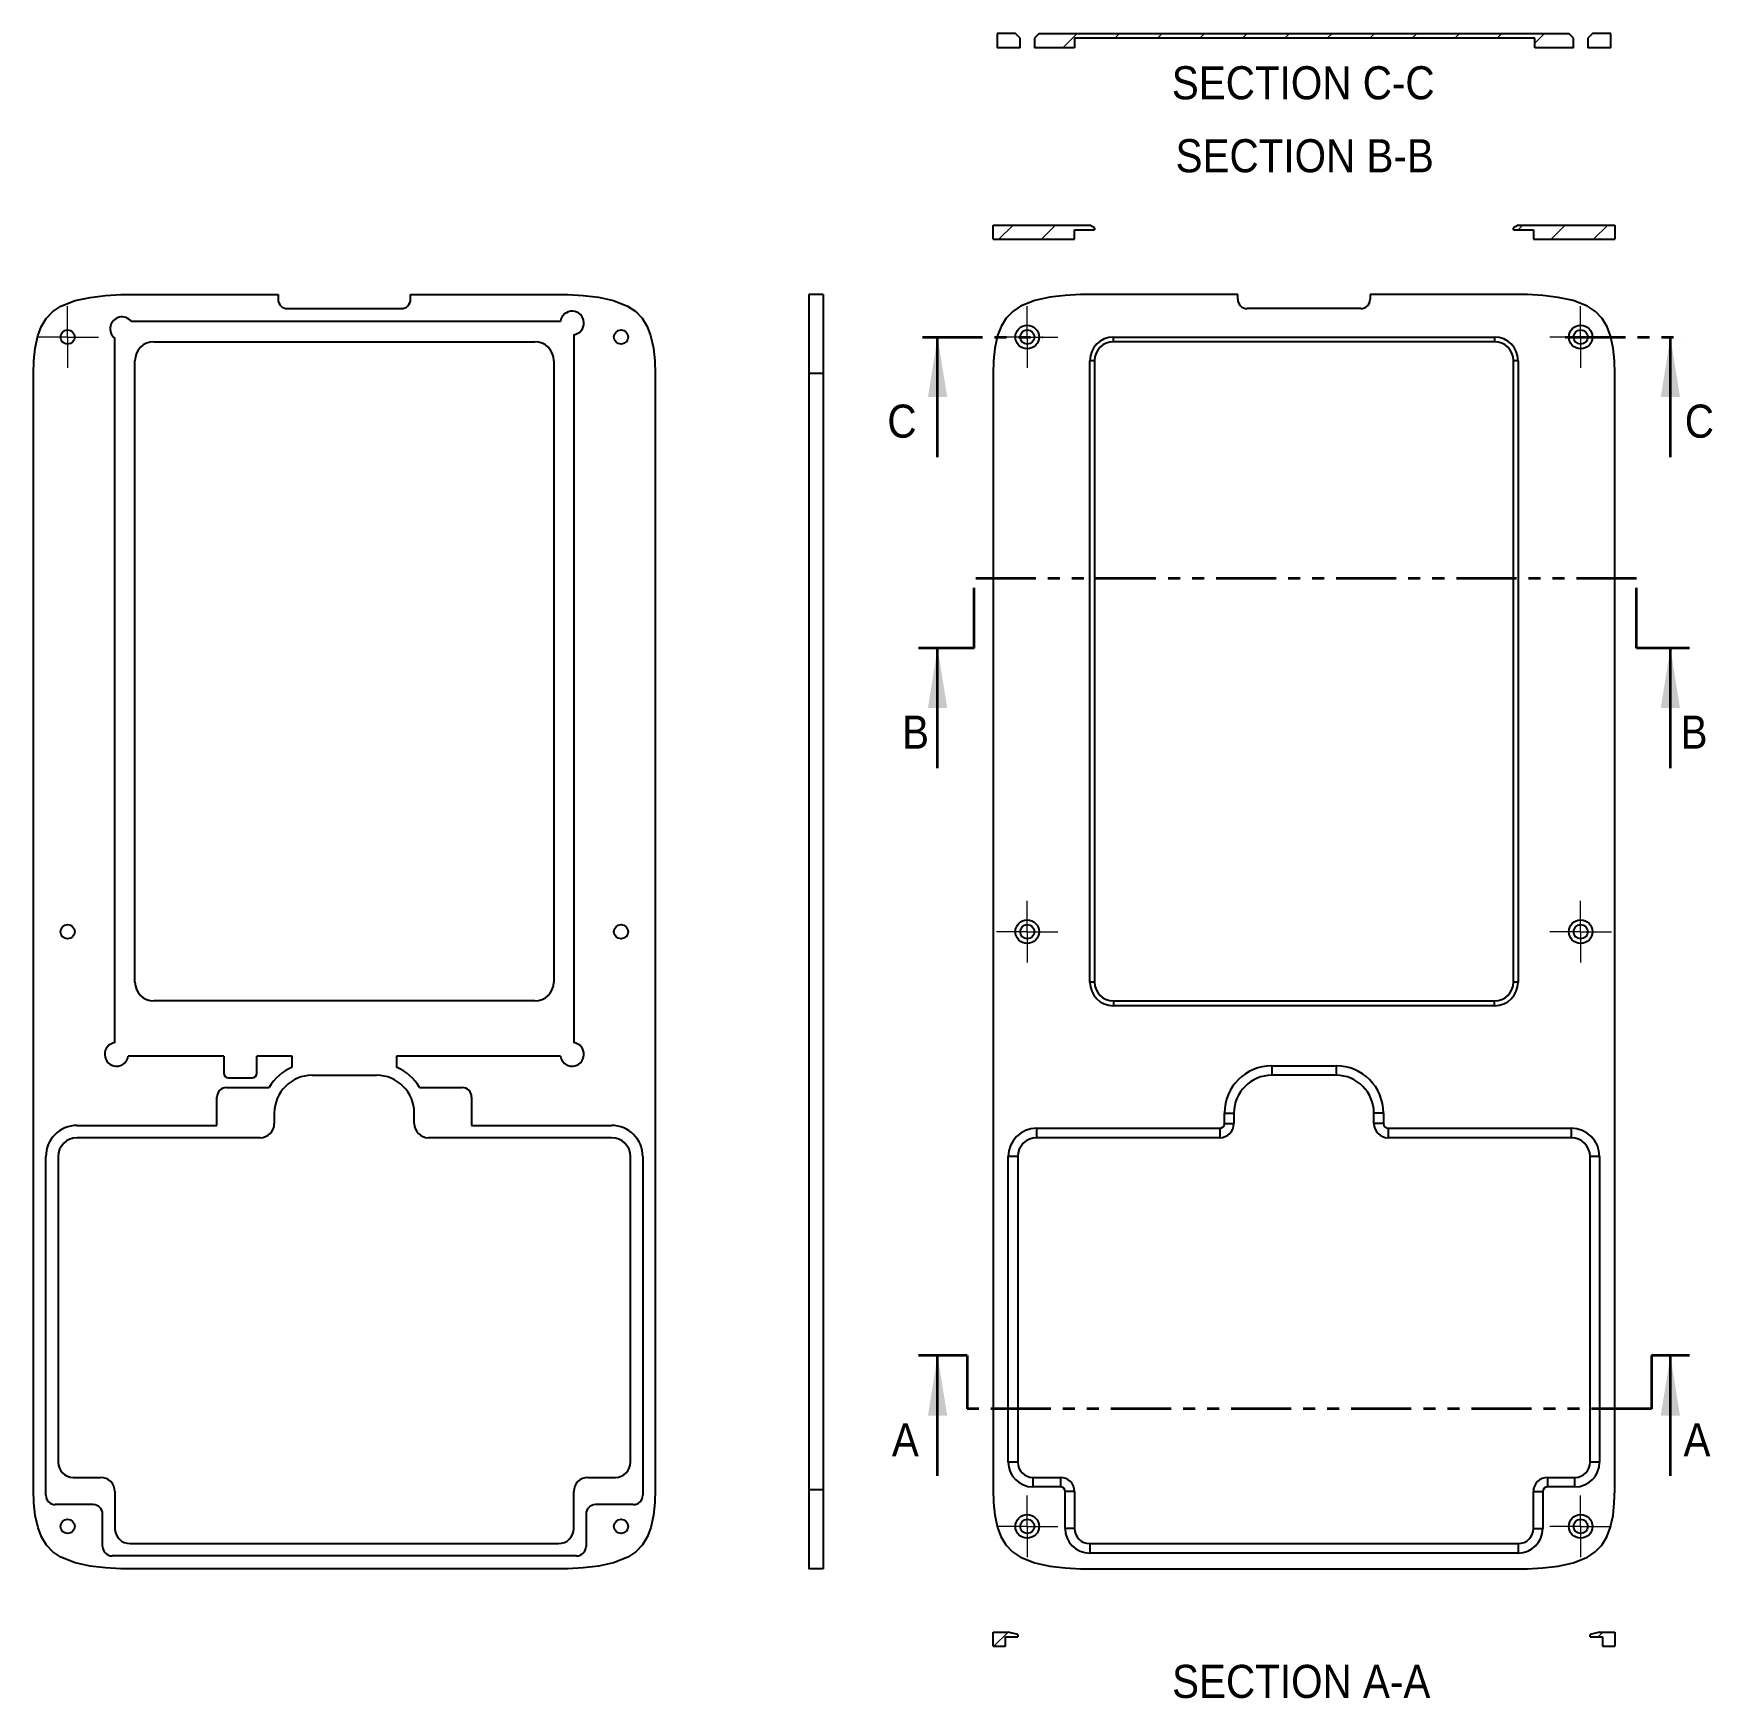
# Model space of a CAD drawing. Header units: millimetres. Extents: x 26 to 204, y 96 to 271.
import ezdxf

# ---------------------------------------------------------------- set-up
doc = ezdxf.new("R2010")
doc.units = ezdxf.units.MM
doc.linetypes.add('PHANTOM', pattern=[12.7, 6.35, -1.27, 1.27, -1.27, 1.27, -1.27])
doc.styles.add('SLDTEXTSTYLE0', font='GOTHIC.TTF', dxfattribs={"width": 0.913})

# ---------------------------------------------------------------- blocks, each defined once
blk = doc.blocks.new('SW_CENTERMARKSYMBOL_0')
at = {"color": 0, "linetype": 'Continuous', "lineweight": 18}
for p, q in [((0, 2.5), (0, 3.25)), ((0, 0), (0, 2.5)), ((-2.5, 0), (-3.25, 0)), ((0, 0), (-2.5, 0)), ((0, 0), (0, -2.5)), ((0, 0), (2.5, 0)), ((2.5, 0), (3.25, 0)), ((0, -2.5), (0, -3.25))]:
    blk.add_line(p, q, dxfattribs=at)
blk = doc.blocks.new('SW_CENTERMARKSYMBOL_1')
at = {"color": 0, "linetype": 'Continuous', "lineweight": 18}
for p, q in [((0, 2.5), (0, 3.25)), ((0, 0), (0, 2.5)), ((-2.5, 0), (-3.25, 0)), ((0, 0), (-2.5, 0)), ((0, 0), (0, -2.5)), ((0, 0), (2.5, 0)), ((2.5, 0), (3.25, 0)), ((0, -2.5), (0, -3.25))]:
    blk.add_line(p, q, dxfattribs=at)
blk = doc.blocks.new('SW_CENTERMARKSYMBOL_2')
at = {"color": 0, "linetype": 'Continuous', "lineweight": 18}
for p, q in [((0, 2.5), (0, 3.25)), ((0, 0), (0, 2.5)), ((-2.5, 0), (-3.25, 0)), ((0, 0), (-2.5, 0)), ((0, 0), (0, -2.5)), ((0, 0), (2.5, 0)), ((2.5, 0), (3.25, 0)), ((0, -2.5), (0, -3.25))]:
    blk.add_line(p, q, dxfattribs=at)
blk = doc.blocks.new('SW_CENTERMARKSYMBOL_3')
at = {"color": 0, "linetype": 'Continuous', "lineweight": 18}
for p, q in [((0, 2.5), (0, 3.25)), ((0, 0), (0, 2.5)), ((-2.5, 0), (-3.25, 0)), ((0, 0), (-2.5, 0)), ((0, 0), (0, -2.5)), ((0, 0), (2.5, 0)), ((2.5, 0), (3.25, 0)), ((0, -2.5), (0, -3.25))]:
    blk.add_line(p, q, dxfattribs=at)
blk = doc.blocks.new('SW_CENTERMARKSYMBOL_4')
at = {"color": 0, "linetype": 'Continuous', "lineweight": 18}
for p, q in [((0, 2.5), (0, 3.25)), ((0, 0), (0, 2.5)), ((-2.5, 0), (-3.25, 0)), ((0, 0), (-2.5, 0)), ((0, 0), (0, -2.5)), ((0, 0), (2.5, 0)), ((2.5, 0), (3.25, 0)), ((0, -2.5), (0, -3.25))]:
    blk.add_line(p, q, dxfattribs=at)
blk = doc.blocks.new('SW_CENTERMARKSYMBOL_5')
at = {"color": 0, "linetype": 'Continuous', "lineweight": 18}
for p, q in [((0, 2.5), (0, 3.25)), ((0, 0), (0, 2.5)), ((-2.5, 0), (-3.25, 0)), ((0, 0), (-2.5, 0)), ((0, 0), (0, -2.5)), ((0, 0), (2.5, 0)), ((2.5, 0), (3.25, 0)), ((0, -2.5), (0, -3.25))]:
    blk.add_line(p, q, dxfattribs=at)
blk = doc.blocks.new('SW_CENTERMARKSYMBOL_6')
at = {"color": 0, "linetype": 'Continuous', "lineweight": 18}
for p, q in [((0, 2.5), (0, 3.25)), ((0, 0), (0, 2.5)), ((-2.5, 0), (-3.25, 0)), ((0, 0), (-2.5, 0)), ((0, 0), (0, -2.5)), ((0, 0), (2.5, 0)), ((2.5, 0), (3.25, 0)), ((0, -2.5), (0, -3.25))]:
    blk.add_line(p, q, dxfattribs=at)

msp = doc.modelspace()

# ---------------------------------------------------------------- hatches: boundary and pattern name
at = {"linetype": 'Continuous', "lineweight": 18}
h = msp.add_hatch(dxfattribs=at)
h.set_pattern_fill('ANSI31', style=0)
h.paths.add_polyline_path([(130.25, 271.48), (128.33, 271.48), (128.33, 269.98), (130.75, 269.98), (130.75, 270.98)], flags=0)
h = msp.add_hatch(dxfattribs=at)
h.set_pattern_fill('ANSI31', style=0)
h.paths.add_polyline_path([(132.75, 271.48), (132.25, 270.98), (132.25, 269.98), (136.49, 269.98), (136.49, 270.98), (185.15, 270.98), (185.15, 269.98), (189.25, 269.98), (189.25, 270.98), (188.75, 271.48)], flags=0)
h = msp.add_hatch(dxfattribs=at)
h.set_pattern_fill('ANSI31', style=0)
h.paths.add_polyline_path([(190.75, 269.98), (193.18, 269.98), (193.18, 271.48), (191.25, 271.48), (190.75, 270.98)], flags=0)
h = msp.add_hatch(dxfattribs=at)
h.set_pattern_fill('ANSI31', style=0)
h.paths.add_polyline_path([(127.9, 251.24), (127.9, 249.74), (136.49, 249.74), (136.49, 250.74), (138.62, 250.74), (138.62, 250.95), (138.12, 251.24)], flags=0)
h = msp.add_hatch(dxfattribs=at)
h.set_pattern_fill('ANSI31', style=0)
h.paths.add_polyline_path([(185.01, 250.74), (185.01, 249.74), (193.6, 249.74), (193.6, 251.24), (183.39, 251.24), (182.89, 250.95), (182.89, 250.74)], flags=0)
h = msp.add_hatch(dxfattribs=at)
h.set_pattern_fill('ANSI31', style=0)
h.paths.add_polyline_path([(127.9, 101.04), (129.2, 101.04), (129.2, 102.04), (130.5, 102.04), (130.5, 102.27), (129.5, 102.54), (127.9, 102.54)], flags=0)
h = msp.add_hatch(dxfattribs=at)
h.set_pattern_fill('ANSI31', style=0)
h.paths.add_polyline_path([(191, 102.04), (192.3, 102.04), (192.3, 101.04), (193.6, 101.04), (193.6, 102.54), (192, 102.54), (191, 102.27)], flags=0)

# ---------------------------------------------------------------- linework, layer by layer
at = {"color": 7, "linetype": 'Continuous', "lineweight": 25}
for p, q in [((130.25, 271.48), (128.33, 271.48)), ((128.33, 271.48), (128.33, 269.98)), ((130.75, 269.98), (128.33, 269.98)), ((130.75, 270.98), (130.25, 271.48)), ((130.75, 269.98), (130.75, 270.98)), ((132.75, 271.48), (132.25, 270.98)), ((132.25, 270.98), (132.25, 269.98)), ((136.49, 269.98), (132.25, 269.98)), ((132.75, 271.48), (188.75, 271.48)), ((136.49, 270.98), (136.49, 269.98)), ((185.15, 270.98), (136.49, 270.98)), ((185.15, 269.98), (185.15, 270.98)), ((189.25, 269.98), (185.15, 269.98)), ((189.25, 270.98), (188.75, 271.48)), ((189.25, 269.98), (189.25, 270.98)), ((191.25, 271.48), (190.75, 270.98)), ((190.75, 270.98), (190.75, 269.98)), ((193.18, 269.98), (190.75, 269.98)), ((193.18, 271.48), (191.25, 271.48)), ((193.18, 269.98), (193.18, 271.48)), ((127.9, 249.74), (127.9, 251.24)), ((127.9, 251.24), (138.12, 251.24)), ((136.49, 249.74), (136.49, 250.74)), ((136.49, 250.74), (138.62, 250.74)), ((138.62, 250.95), (138.12, 251.24)), ((138.62, 250.95), (138.62, 250.74)), ((183.39, 251.24), (182.89, 250.95)), ((182.89, 250.74), (182.89, 250.95)), ((182.89, 250.74), (185.01, 250.74)), ((183.39, 251.24), (193.6, 251.24)), ((185.01, 250.74), (185.01, 249.74)), ((193.6, 251.24), (193.6, 249.74)), ((127.9, 249.74), (136.49, 249.74)), ((185.01, 249.74), (193.6, 249.74)), ((37.31, 243.91), (52.31, 243.91)), ((52.31, 243.91), (52.31, 243.41)), ((66.31, 243.41), (66.31, 243.91)), ((66.31, 243.91), (81.31, 243.91)), ((109.92, 243.91), (108.42, 243.91)), ((108.42, 243.91), (108.42, 235.56)), ((109.92, 243.91), (109.92, 235.56)), ((153.75, 243.91), (138.75, 243.91)), ((153.75, 243.41), (153.75, 243.91)), ((167.75, 243.91), (167.75, 243.41)), ((182.75, 243.91), (167.75, 243.91)), ((53.31, 242.41), (65.31, 242.41)), ((166.75, 242.41), (154.75, 242.41)), ((36.78, 241.07), (82.16, 241.07)), ((83.57, 239.66), (83.57, 164.83)), ((35.05, 164.83), (35.05, 239.29)), ((39.18, 238.91), (79.45, 238.91)), ((140.62, 239.41), (180.89, 239.41)), ((140.62, 238.91), (140.62, 239.41)), ((180.89, 238.91), (140.62, 238.91)), ((180.89, 239.41), (180.89, 238.91)), ((37.18, 171.24), (37.18, 236.91)), ((81.45, 236.91), (81.45, 171.24)), ((138.12, 171.24), (138.12, 236.91)), ((138.62, 236.91), (138.12, 236.91)), ((138.62, 236.91), (138.62, 171.24)), ((183.39, 236.91), (182.89, 236.91)), ((182.89, 171.24), (182.89, 236.91)), ((183.39, 236.91), (183.39, 171.24)), ((26.46, 117.56), (26.46, 235.56)), ((92.16, 235.56), (92.16, 117.56)), ((109.92, 235.56), (108.42, 235.56)), ((108.42, 235.56), (108.42, 117.56)), ((109.92, 235.56), (109.92, 117.56)), ((127.9, 235.56), (127.9, 117.56)), ((193.6, 117.56), (193.6, 235.56)), ((138.62, 171.24), (138.12, 171.24)), ((183.39, 171.24), (182.89, 171.24)), ((79.45, 169.24), (39.18, 169.24)), ((140.62, 169.24), (140.62, 168.74)), ((140.62, 169.24), (180.89, 169.24)), ((180.89, 168.74), (140.62, 168.74)), ((180.89, 168.74), (180.89, 169.24)), ((46.56, 163.42), (36.47, 163.42)), ((46.56, 163.42), (46.56, 161.62)), ((50.06, 161.62), (50.06, 163.42)), ((53.81, 163.42), (50.06, 163.42)), ((53.81, 162.26), (53.81, 163.42)), ((64.81, 163.42), (64.81, 162.26)), ((82.16, 163.42), (64.81, 163.42)), ((157.35, 162.39), (164.15, 162.39)), ((157.35, 162.39), (157.35, 161.39)), ((164.15, 162.39), (164.15, 161.39)), ((46.85, 160.09), (51.35, 160.09)), ((47.06, 161.12), (49.56, 161.12)), ((55.91, 161.39), (62.71, 161.39)), ((67.27, 160.09), (71.77, 160.09)), ((164.15, 161.39), (157.35, 161.39)), ((45.85, 156.09), (45.85, 159.09)), ((72.77, 159.09), (72.77, 156.09)), ((51.91, 157.39), (51.91, 156.29)), ((66.71, 156.29), (66.71, 157.39)), ((152.35, 156.29), (152.35, 157.39)), ((152.35, 157.39), (153.35, 157.39)), ((152.35, 156.29), (153.35, 156.29)), ((153.35, 157.39), (153.35, 156.29)), ((168.15, 156.29), (168.15, 157.39)), ((169.15, 157.39), (168.15, 157.39)), ((169.15, 156.29), (168.15, 156.29)), ((169.15, 157.39), (169.15, 156.29)), ((31.06, 156.09), (45.85, 156.09)), ((50.41, 154.79), (31.06, 154.79)), ((87.56, 154.79), (68.21, 154.79)), ((72.77, 156.09), (87.56, 156.09)), ((132.5, 155.79), (151.85, 155.79)), ((132.5, 154.79), (132.5, 155.79)), ((151.85, 154.79), (132.5, 154.79)), ((151.85, 155.79), (151.85, 154.79)), ((169.65, 155.79), (189, 155.79)), ((169.65, 155.79), (169.65, 154.79)), ((189, 154.79), (169.65, 154.79)), ((189, 155.79), (189, 154.79)), ((27.76, 117.01), (27.76, 152.79)), ((29.06, 152.79), (29.06, 120.49)), ((89.56, 120.49), (89.56, 152.79)), ((90.86, 152.79), (90.86, 117.01)), ((129.5, 120.49), (129.5, 152.79)), ((130.5, 152.79), (129.5, 152.79)), ((130.5, 152.79), (130.5, 120.49)), ((192, 152.79), (191, 152.79)), ((191, 120.49), (191, 152.79)), ((192, 152.79), (192, 120.49)), ((130.5, 120.49), (129.5, 120.49)), ((192, 120.49), (191, 120.49)), ((30.66, 118.89), (33.56, 118.89)), ((35.06, 117.39), (35.06, 113.49)), ((83.56, 113.49), (83.56, 117.39)), ((85.06, 118.89), (87.96, 118.89)), ((109.92, 117.56), (108.42, 117.56)), ((108.42, 117.56), (108.42, 109.21)), ((109.92, 117.56), (109.92, 109.21)), ((132.1, 118.89), (132.1, 117.89)), ((132.1, 118.89), (135, 118.89)), ((135, 117.89), (132.1, 117.89)), ((135, 118.89), (135, 117.89)), ((135.5, 113.49), (135.5, 117.39)), ((136.5, 117.39), (135.5, 117.39)), ((136.5, 117.39), (136.5, 113.49)), ((185, 113.49), (185, 117.39)), ((185, 117.39), (186, 117.39)), ((186, 117.39), (186, 113.49)), ((186.5, 118.89), (186.5, 117.89)), ((186.5, 118.89), (189.4, 118.89)), ((189.4, 117.89), (186.5, 117.89)), ((189.4, 117.89), (189.4, 118.89)), ((32.76, 116.01), (28.76, 116.01)), ((89.86, 116.01), (85.86, 116.01)), ((33.76, 111.59), (33.76, 115.01)), ((84.86, 115.01), (84.86, 111.59)), ((36.66, 111.89), (81.96, 111.89)), ((136.5, 113.49), (135.5, 113.49)), ((138.1, 111.89), (183.4, 111.89)), ((138.1, 111.89), (138.1, 110.89)), ((183.4, 111.89), (183.4, 110.89)), ((185, 113.49), (186, 113.49)), ((83.86, 110.59), (34.76, 110.59)), ((183.4, 110.89), (138.1, 110.89)), ((81.31, 109.21), (37.31, 109.21)), ((109.92, 109.21), (108.42, 109.21)), ((138.75, 109.21), (182.75, 109.21)), ((127.9, 102.54), (129.5, 102.54)), ((127.9, 101.04), (127.9, 102.54)), ((129.2, 101.04), (129.2, 102.04)), ((129.2, 102.04), (130.5, 102.04)), ((130.5, 102.27), (129.5, 102.54)), ((130.5, 102.27), (130.5, 102.04)), ((192, 102.54), (191, 102.27)), ((191, 102.04), (191, 102.27)), ((191, 102.04), (192.3, 102.04)), ((192, 102.54), (193.6, 102.54)), ((192.3, 102.04), (192.3, 101.04)), ((193.6, 102.54), (193.6, 101.04)), ((127.9, 101.04), (129.2, 101.04)), ((192.3, 101.04), (193.6, 101.04))]:
    msp.add_line(p, q, dxfattribs=at)
at = {"color": 7, "linetype": 'PHANTOM', "lineweight": 35}
for p, q in [((120.43, 239.41), (133.14, 239.41)), ((188.38, 239.41), (201.08, 239.41)), ((195.91, 213.89), (125.88, 213.89)), ((125.88, 206.54), (125.88, 213.89)), ((195.91, 206.54), (195.91, 213.89)), ((125.88, 206.54), (120.02, 206.54)), ((201.49, 206.54), (195.91, 206.54)), ((125.16, 131.76), (120.02, 131.76)), ((125.16, 131.76), (125.16, 126.14)), ((201.49, 131.76), (197.5, 131.76)), ((197.5, 131.76), (197.5, 126.14)), ((197.5, 126.14), (125.16, 126.14))]:
    msp.add_line(p, q, dxfattribs=at)
at = {"color": 7, "linetype": 'Continuous', "lineweight": 35}
for p, q in [((122.02, 226.71), (122.02, 239.41)), ((199.49, 226.71), (199.49, 239.41)), ((122.02, 193.84), (122.02, 206.54)), ((199.49, 193.84), (199.49, 206.54)), ((122.02, 119.06), (122.02, 131.76)), ((199.49, 119.06), (199.49, 131.76))]:
    msp.add_line(p, q, dxfattribs=at)
at = {"color": 7, "linetype": 'Continuous', "lineweight": 25, "flags": 128}
for points in [[(26.46, 235.56), (26.5, 236.9), (26.64, 238.23), (26.92, 239.53), (27.27, 240.48), (27.79, 241.36), (28.49, 242.1), (29.34, 242.66), (30.85, 243.26), (32.44, 243.6), (34.06, 243.79), (35.68, 243.89), (37.31, 243.91)], [(81.31, 243.91), (82.93, 243.89), (84.55, 243.8), (86.17, 243.61), (87.75, 243.26), (89.26, 242.67), (90.11, 242.11), (90.81, 241.39), (91.33, 240.52), (91.69, 239.57), (91.98, 238.25), (92.12, 236.91), (92.16, 235.56)], [(138.75, 243.91), (137.13, 243.89), (135.51, 243.8), (133.9, 243.61), (132.31, 243.26), (130.8, 242.67), (129.96, 242.11), (129.26, 241.39), (128.73, 240.52), (128.37, 239.57), (128.08, 238.25), (127.94, 236.91), (127.9, 235.56)], [(193.6, 235.56), (193.57, 236.9), (193.43, 238.23), (193.15, 239.53), (192.79, 240.48), (192.28, 241.36), (191.57, 242.1), (190.73, 242.66), (189.22, 243.26), (187.63, 243.6), (186.01, 243.79), (184.38, 243.89), (182.75, 243.91)], [(37.31, 109.21), (35.69, 109.24), (34.07, 109.33), (32.46, 109.52), (30.87, 109.86), (29.36, 110.45), (28.51, 111.01), (27.81, 111.74), (27.29, 112.61), (26.93, 113.55), (26.64, 114.87), (26.5, 116.21), (26.46, 117.56)], [(92.16, 117.56), (92.12, 116.22), (91.99, 114.9), (91.7, 113.59), (91.35, 112.64), (90.83, 111.77), (90.13, 111.03), (89.29, 110.46), (87.77, 109.86), (86.18, 109.52), (84.56, 109.33), (82.94, 109.24), (81.31, 109.21)], [(127.9, 117.56), (127.94, 116.22), (128.08, 114.9), (128.36, 113.59), (128.72, 112.64), (129.23, 111.77), (129.94, 111.03), (130.78, 110.46), (132.29, 109.86), (133.88, 109.52), (135.5, 109.33), (137.13, 109.24), (138.75, 109.21)], [(182.75, 109.21), (184.38, 109.24), (186, 109.33), (187.61, 109.52), (189.2, 109.86), (190.71, 110.45), (191.55, 111.01), (192.25, 111.74), (192.78, 112.61), (193.13, 113.55), (193.42, 114.87), (193.56, 116.21), (193.6, 117.56)]]:
    msp.add_lwpolyline(points, dxfattribs=at)
at = {"color": 7, "linetype": 'Continuous', "lineweight": 25}
for centre, radius in [((30.06, 239.41), 0.75), ((88.56, 239.41), 0.75), ((131.5, 239.41), 1.25), ((131.5, 239.41), 0.75), ((190, 239.41), 1.25), ((190, 239.41), 0.75), ((131.5, 176.56), 1.25), ((190, 176.56), 1.25), ((30.06, 176.56), 0.75), ((88.56, 176.56), 0.75), ((131.5, 176.56), 0.75), ((190, 176.56), 0.75), ((30.06, 113.71), 0.75), ((88.56, 113.71), 0.75), ((131.5, 113.71), 1.25), ((131.5, 113.71), 0.75), ((190, 113.71), 1.25), ((190, 113.71), 0.75)]:
    msp.add_circle(centre, radius, dxfattribs=at)
for centre, radius, start, end in [((53.31, 243.41), 1, 180, 270), ((65.31, 243.41), 1, 270, 0), ((154.75, 243.41), 1, 180, 270), ((166.75, 243.41), 1, 270, 0), ((35.8, 240.29), 1.25, 38.5502, 233.1301), ((83.39, 240.89), 1.25, 278.1301, 171.8699), ((39.18, 236.91), 2, 90, 180), ((79.45, 236.91), 2, 0, 90), ((140.62, 236.91), 2.5, 90, 180), ((140.62, 236.91), 2, 90, 180), ((180.89, 236.91), 2.5, 0, 90), ((180.89, 236.91), 2, 0, 90), ((39.18, 171.24), 2, 180, 270), ((79.45, 171.24), 2, 270, 0), ((140.62, 171.24), 2.5, 180, 270), ((140.62, 171.24), 2, 180, 270), ((180.89, 171.24), 2.5, 270, 0), ((180.89, 171.24), 2, 270, 0), ((35.23, 163.6), 1.25, 98.1301, 351.8699), ((83.39, 163.6), 1.25, 188.1301, 81.8699), ((47.06, 161.62), 0.5, 180, 270), ((49.56, 161.62), 0.5, 270, 0), ((55.91, 157.39), 5.3, 113.3425, 149.3739), ((62.71, 157.39), 5.3, 30.6261, 66.6575), ((157.35, 157.39), 5, 90, 180), ((164.15, 157.39), 5, 0, 90), ((46.85, 159.09), 1, 90, 180), ((55.91, 157.39), 4, 90, 180), ((62.71, 157.39), 4, 0, 90), ((71.77, 159.09), 1, 0, 90), ((157.35, 157.39), 4, 90, 180), ((164.15, 157.39), 4, 0, 90), ((50.41, 156.29), 1.5, 270, 0), ((68.21, 156.29), 1.5, 180, 270), ((151.85, 156.29), 0.5, 270, 0), ((151.85, 156.29), 1.5, 270, 0), ((169.65, 156.29), 1.5, 180, 270), ((169.65, 156.29), 0.5, 180, 270), ((31.06, 152.79), 3.3, 90, 180), ((31.06, 152.79), 2, 90, 180), ((87.56, 152.79), 3.3, 0, 90), ((87.56, 152.79), 2, 0, 90), ((132.5, 152.79), 3, 90, 180), ((132.5, 152.79), 2, 90, 180), ((189, 152.79), 3, 0, 90), ((189, 152.79), 2, 0, 90), ((30.66, 120.49), 1.6, 180, 270), ((87.96, 120.49), 1.6, 270, 0), ((132.1, 120.49), 2.6, 180, 270), ((132.1, 120.49), 1.6, 180, 270), ((189.4, 120.49), 2.6, 270, 360), ((189.4, 120.49), 1.6, 270, 360), ((33.56, 117.39), 1.5, 0, 90), ((85.06, 117.39), 1.5, 90, 180), ((135, 117.39), 1.5, 0, 90), ((135, 117.39), 0.5, 0, 90), ((186.5, 117.39), 1.5, 90, 180), ((186.5, 117.39), 0.5, 90, 180), ((28.76, 117.01), 1, 180, 270), ((32.76, 115.01), 1, 0, 90), ((85.86, 115.01), 1, 90, 180), ((89.86, 117.01), 1, 270, 0), ((36.66, 113.49), 1.6, 180, 270), ((81.96, 113.49), 1.6, 270, 0), ((138.1, 113.49), 2.6, 180, 270), ((138.1, 113.49), 1.6, 180, 270), ((183.4, 113.49), 1.6, 270, 0), ((183.4, 113.49), 2.6, 270, 360), ((34.76, 111.59), 1, 180, 270), ((83.86, 111.59), 1, 270, 0)]:
    msp.add_arc(centre, radius, start, end, dxfattribs=at)
at = {"color": 7, "linetype": 'Continuous', "lineweight": 35}
for points in [[(122.02, 239.41), (121, 233.06), (123.04, 233.06)], [(199.49, 239.41), (198.47, 233.06), (200.5, 233.06)], [(122.02, 206.54), (121, 200.19), (123.04, 200.19)], [(199.49, 206.54), (198.47, 200.19), (200.5, 200.19)], [(122.02, 131.76), (121, 125.41), (123.04, 125.41)], [(199.49, 131.76), (198.47, 125.41), (200.5, 125.41)]]:
    msp.add_solid(points, dxfattribs=at)

# ---------------------------------------------------------------- block references
at = {"color": 7, "linetype": 'Continuous', "lineweight": 18}
for name, p in [('SW_CENTERMARKSYMBOL_0', (30.06, 239.41)), ('SW_CENTERMARKSYMBOL_1', (131.5, 239.41)), ('SW_CENTERMARKSYMBOL_2', (190, 239.41)), ('SW_CENTERMARKSYMBOL_3', (131.5, 176.56)), ('SW_CENTERMARKSYMBOL_4', (190, 176.56)), ('SW_CENTERMARKSYMBOL_6', (131.5, 113.71)), ('SW_CENTERMARKSYMBOL_5', (190, 113.71))]:
    msp.add_blockref(name, p, dxfattribs=at)

# ---------------------------------------------------------------- texts
at = {"color": 7, "linetype": 'Continuous', "lineweight": 18, "char_height": 3.5, "attachment_point": 2, "style": 'SLDTEXTSTYLE0'}
for s, insert in [('SECTION C-C', (160.67, 268.03)), ('SECTION B-B', (160.83, 260.32)), ('SECTION A-A', (160.46, 99.08))]:
    msp.add_mtext(s, dxfattribs=dict(at, insert=insert))
at = {"color": 7, "linetype": 'Continuous', "char_height": 3.5, "attachment_point": 1, "style": 'SLDTEXTSTYLE0'}
for s, insert in [('C', (116.71, 232.27)), ('C', (201.01, 232.27)), ('B', (118.27, 199.4)), ('B', (200.56, 199.4)), ('A', (117.19, 124.62)), ('A', (200.87, 124.62))]:
    msp.add_mtext(s, dxfattribs=dict(at, insert=insert))

doc.saveas('drawing.dxf')
